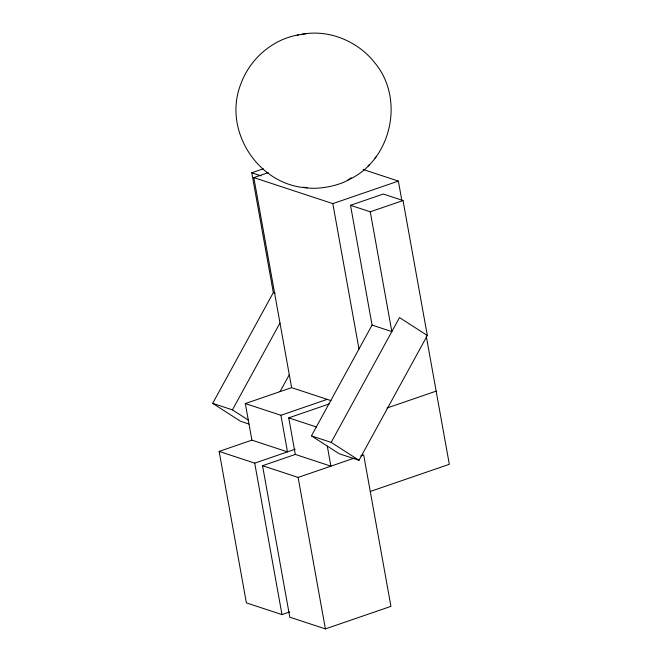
<?xml version="1.0" encoding="UTF-8"?>
<svg xmlns="http://www.w3.org/2000/svg" width="662" height="662" viewBox="0 0 662 662"><rect width="100%" height="100%" fill="white"/><g stroke="black" fill="none" stroke-linecap="round" stroke-linejoin="round"><path stroke-width="0.99" d="M248.97 424.044L240.505 421.255L212.676 403.357L273.323 292.571L251.767 172.782L263.335 168.802M212.676 403.357L232.428 409.861L279.976 322.998M280.034 391.631L289.286 374.725M311.438 435.877L372.077 325.092L350.521 205.303L383.298 194.032L403.042 200.536L427.321 335.477L359.011 460.28L339.258 453.776L311.438 435.877L331.182 442.382L359.011 460.28M331.182 442.382L399.5 317.578L427.321 335.477M348.104 180.014C391.614 160.543 405.343 98.381 374.262 62.187C357.281 40.837 328.501 29.136 301.516 34.333M374.973 158.102L376.537 156.298M368.146 166.038L369.462 164.515M331.108 400.659L291.611 387.651L253.819 177.606L268.276 172.633M253.819 177.606L332.82 203.623L398.367 181.09L401.834 200.363M350.521 205.303L370.273 211.807L403.042 200.536M245.321 403.563L280.911 415.289L287.49 451.865L251.899 440.147L245.321 403.563L291.611 387.651M280.911 415.289L327.202 399.368M327.293 446.08L330.909 466.164L295.318 454.438L288.731 417.863L329.237 403.936M289.683 611.953L281.979 614.601L246.38 602.883L219.13 451.41L251.899 440.147M386.997 408.032L436.159 391.134M219.13 451.41L254.721 463.135L295.202 449.217M360.79 455.886L363.678 454.893L390.936 606.367L325.39 628.9L289.799 617.183L262.541 465.709L295.318 454.438M262.541 465.709L298.132 477.426L354.038 458.212M370.257 491.477L449.324 464.294L426.295 336.337M298.595 34.863C272.214 39.29 249.682 59.232 240.736 84.239C222.705 130.298 257.923 185.012 307.143 187.892M297.197 35.152L305.794 33.737M363.248 169.522L398.367 181.09M251.767 172.782L261.176 175.877M273.323 292.571L275.202 293.183M372.077 325.092L391.83 331.596L370.273 211.807M288.731 417.863L316.626 427.048M232.428 409.861L248.291 420.064M332.82 203.623L358.978 349.015M298.132 477.426L325.39 628.9M254.721 463.135L281.979 614.601M351.117 177.648A26.703 7.721 -10.2 0 1 329.08 186.634A26.703 7.721 -10.2 0 1 303.552 187.089"/></g></svg>
